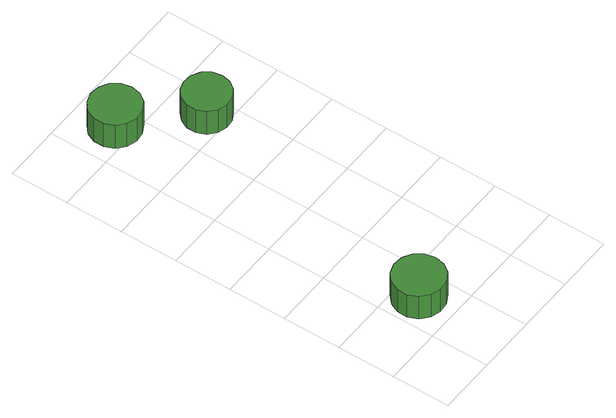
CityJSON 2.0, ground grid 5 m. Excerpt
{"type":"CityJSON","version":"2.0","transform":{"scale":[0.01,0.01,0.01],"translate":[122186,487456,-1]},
"CityObjects":{
"tree1":{"type":"SolitaryVegetationObject","attributes":{"function":"something"},"geometry":[{"type":"MultiSurface","lod":"1","boundaries":[[[0,1,2,3,4,5,6,7,8,9,10,11,12,13,14]],[[15,16,17,18,19,20,21,22,23,24,25,26,27,28,29]],[[0,29,28,1]],[[1,28,27,2]],[[2,27,26,3]],[[3,26,25,4]],[[4,25,24,5]],[[5,24,23,6]],[[6,23,22,7]],[[7,22,21,8]],[[8,21,20,9]],[[9,20,19,10]],[[10,19,18,11]],[[11,18,17,12]],[[12,17,16,13]],[[13,16,15,14]],[[14,15,29,0]]]}]},
"tree2":{"type":"SolitaryVegetationObject","attributes":{"function":"something"},"geometry":[{"type":"MultiSurface","lod":"1","boundaries":[[[30,31,32,33,34,35,36,37,38,39,40,41,42,43,44]],[[45,46,47,48,49,50,51,52,53,54,55,56,57,58,59]],[[30,59,58,31]],[[31,58,57,32]],[[32,57,56,33]],[[33,56,55,34]],[[34,55,54,35]],[[35,54,53,36]],[[36,53,52,37]],[[37,52,51,38]],[[38,51,50,39]],[[39,50,49,40]],[[40,49,48,41]],[[41,48,47,42]],[[42,47,46,43]],[[43,46,45,44]],[[44,45,59,30]]]}]},
"tree3":{"type":"SolitaryVegetationObject","attributes":{"function":"something"},"geometry":[{"type":"MultiSurface","lod":"1","boundaries":[[[60,61,62,63,64,65,66,67,68,69,70,71,72,73,74]],[[75,76,77,78,79,80,81,82,83,84,85,86,87,88,89]],[[60,89,88,61]],[[61,88,87,62]],[[62,87,86,63]],[[63,86,85,64]],[[64,85,84,65]],[[65,84,83,66]],[[66,83,82,67]],[[67,82,81,68]],[[68,81,80,69]],[[69,80,79,70]],[[70,79,78,71]],[[71,78,77,72]],[[72,77,76,73]],[[73,76,75,74]],[[74,75,89,60]]]}]}
},
"vertices":[
[479,314,336],[461,402,336],[408,475,336],[329,520,336],[240,529,336],[154,501,336],[87,441,336],[50,359,336],[50,268,336],[87,186,336],[154,126,336],[240,98,336],[329,107,336],[408,152,336],[461,225,336],[461,225,88],[408,152,88],[329,107,88],[240,98,88],[154,126,88],[87,186,88],[50,268,88],[50,359,88],[87,441,88],[154,501,88],[240,529,88],[329,520,88],[408,475,88],[461,402,88],[479,314,88],
[543,3150,347],[525,3238,347],[472,3310,347],[395,3354,347],[307,3364,347],[222,3336,347],[155,3276,347],[119,3195,347],[119,3106,347],[155,3024,347],[222,2965,347],[307,2937,347],[395,2946,347],[472,2991,347],[525,3063,347],[525,3063,93],[472,2991,93],[395,2946,93],[307,2937,93],[222,2965,93],[155,3024,93],[119,3106,93],[119,3195,93],[155,3276,93],[222,3336,93],[307,3364,93],[395,3354,93],[472,3310,93],[525,3238,93],[543,3150,93],
[1030,2669,347],[1013,2750,347],[964,2818,347],[892,2859,347],[809,2868,347],[729,2842,347],[668,2786,347],[634,2710,347],[634,2627,347],[668,2551,347],[729,2495,347],[809,2469,347],[892,2478,347],[964,2520,347],[1013,2587,347],[1013,2587,93],[964,2520,93],[892,2478,93],[809,2469,93],[729,2495,93],[668,2551,93],[634,2627,93],[634,2710,93],[668,2786,93],[729,2842,93],[809,2868,93],[892,2859,93],[964,2818,93],[1013,2750,93],[1030,2669,93]
]}
